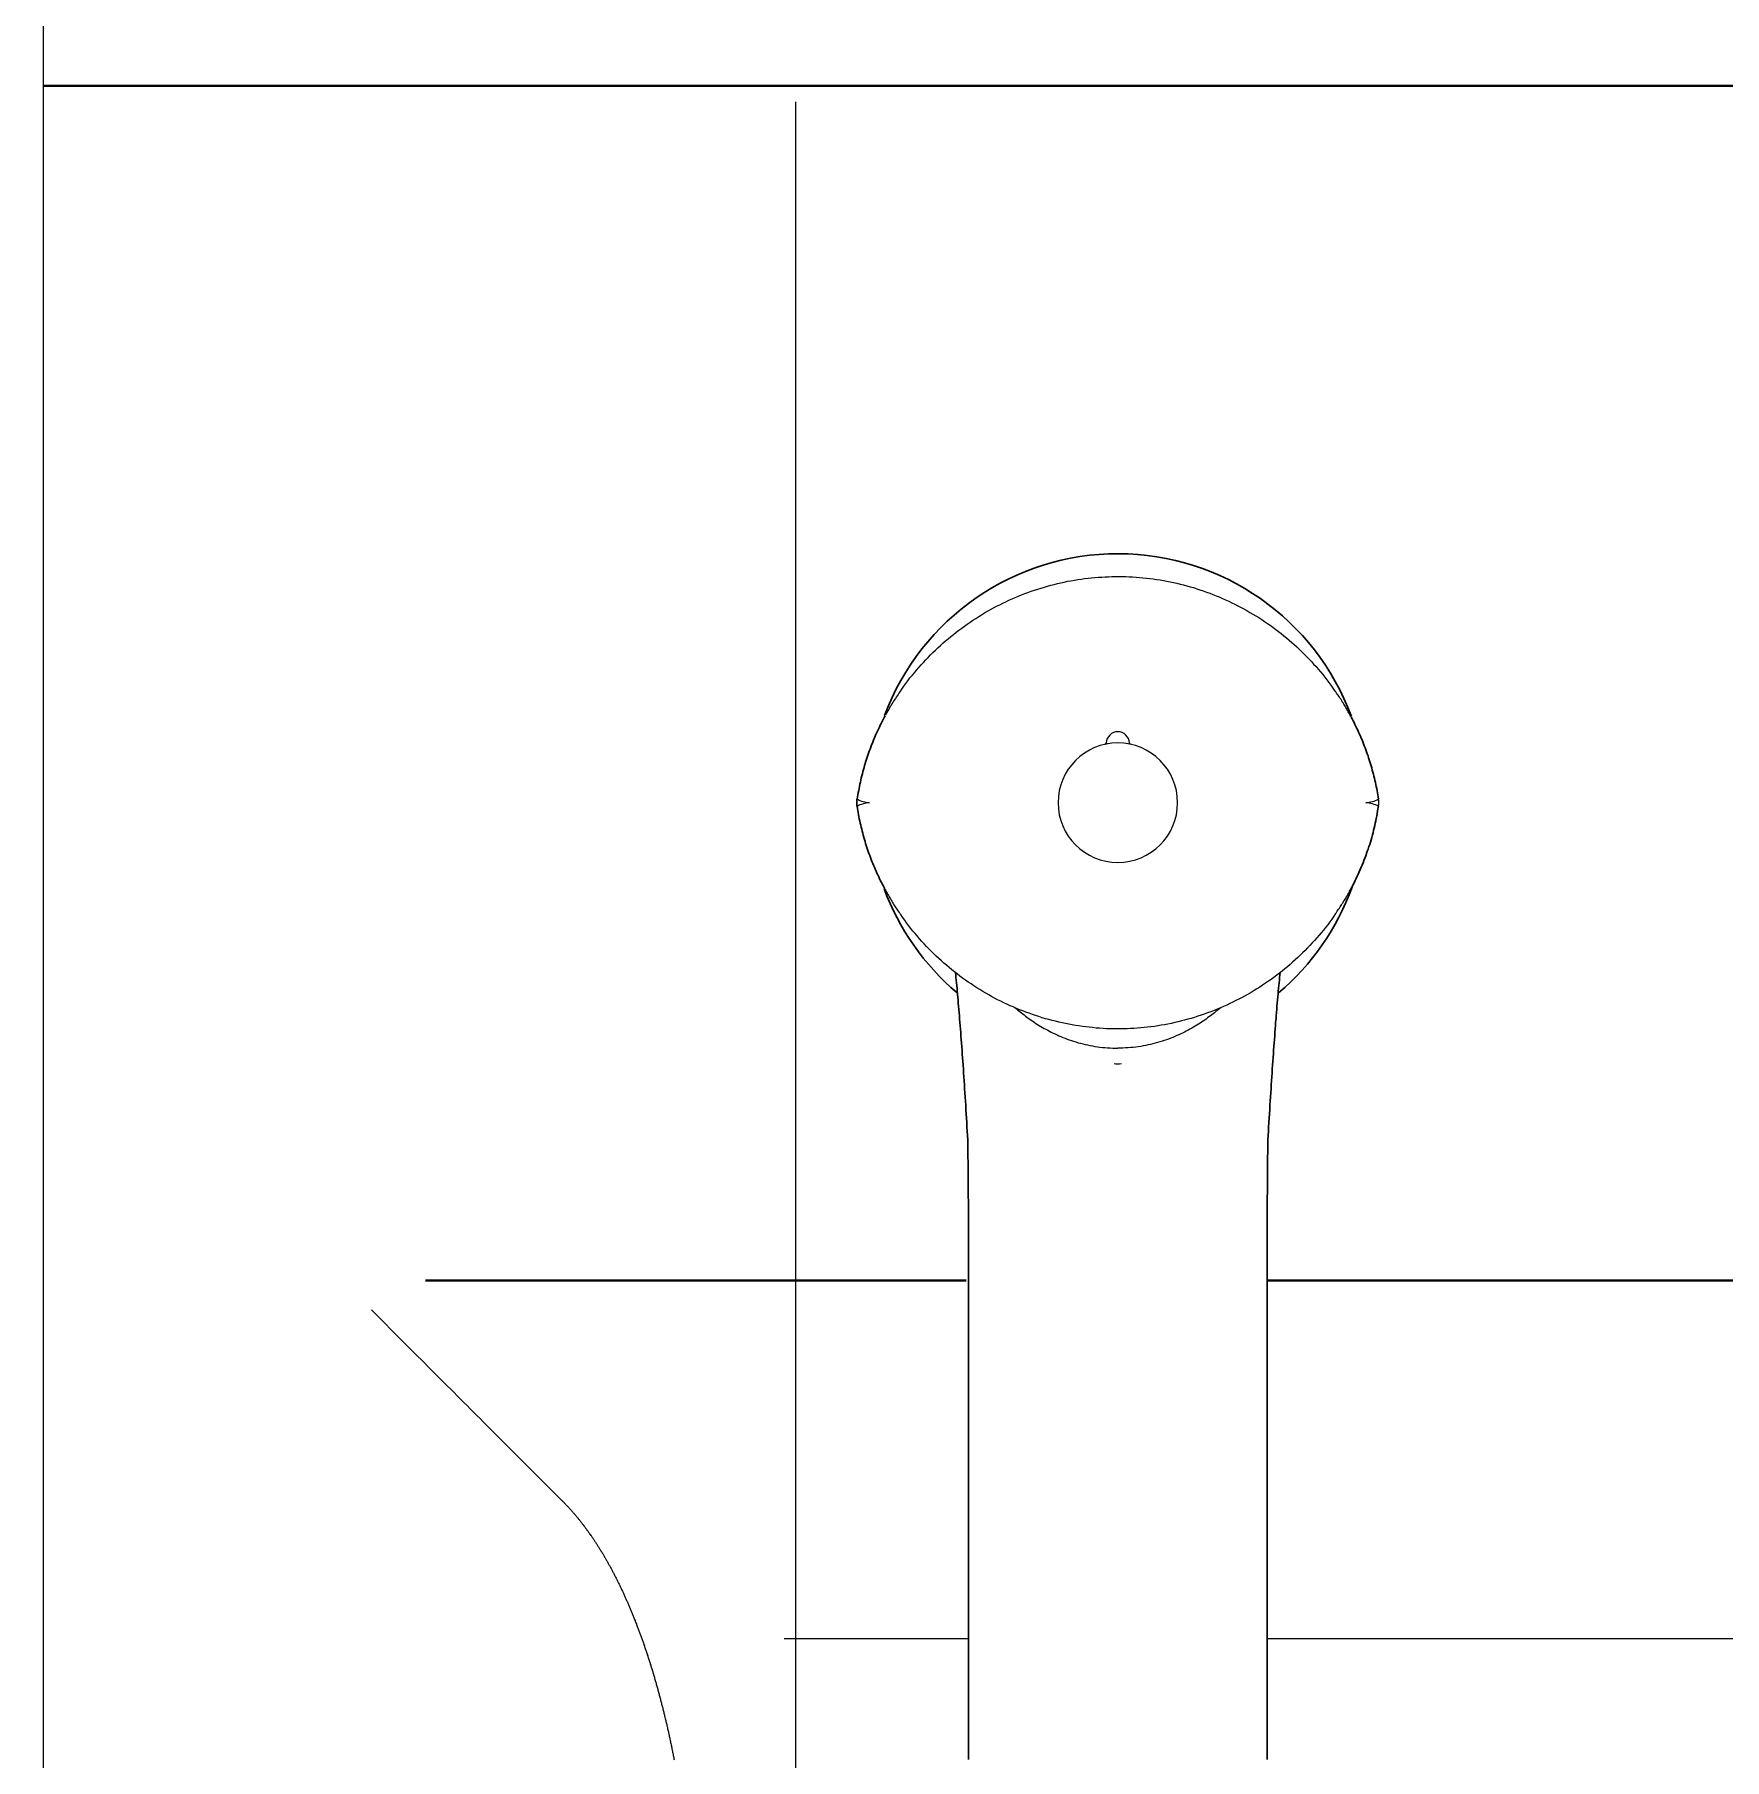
# Model space of a CAD drawing. Header units: millimetres. Extents: x 18 to 174501, y 22 to 24571.
# Drawn here: x 16276.1 to 16417.4, y 18114 to 18258.3 of the extents above; entities that cross this region are included whole.
import ezdxf

# ---------------------------------------------------------------- set-up
doc = ezdxf.new("R2010")
doc.units = ezdxf.units.MM
doc.header["$MEASUREMENT"] = 0
for name, color, linetype, lineweight in [('BODY', 7, 'Continuous', 40), ('BODY2', 7, 'Continuous', 15), ('FITTING', 7, 'Continuous', 13), ('FITTING2', 7, 'Continuous', 30)]:
    doc.layers.add(name, color=color, linetype=linetype, lineweight=lineweight)
doc.layers.add('WALL', color=255, linetype='Continuous')

# ---------------------------------------------------------------- blocks, each defined once
blk = doc.blocks.new('*U16')
at = {"layer": 'WALL', "color": 0}
blk.add_lwpolyline([(-3332.89, 75), (-1705.79, 75), (-1705.79, -75), (-3332.89, -75)], close=True, dxfattribs=at)
blk = doc.blocks.new('A$Cbe85e2cb')
at = {"layer": 'BODY'}
for points in [[(0.41, 0.2466), (0.41, 0.11685)], [(0.51, 0.0144), (0.51, 0.24583)], [(0.41, 0.09166), (0.41, 0.0464)]]:
    blk.add_lwpolyline(points, dxfattribs=at)
at = {"layer": 'BODY2'}
for points in [[(0.38, 0.22141), (0.38, 0.11684)], [(0.38, 0.09184), (0.38, 0.0764)], [(0.40754, 0.04186), (0.40698, 0.04242), (0.40642, 0.04298), (0.40587, 0.04353), (0.40559, 0.04381), (0.40531, 0.04409), (0.40504, 0.04436), (0.40476, 0.04464), (0.40448, 0.04492), (0.40421, 0.04519), (0.40393, 0.04547), (0.40365, 0.04575), (0.40338, 0.04602), (0.4031, 0.0463), (0.40282, 0.04658), (0.40255, 0.04685), (0.40227, 0.04713), (0.402, 0.0474), (0.40172, 0.04768), (0.40145, 0.04795), (0.40117, 0.04823), (0.4009, 0.0485), (0.40062, 0.04878), (0.40035, 0.04905), (0.40008, 0.04932), (0.3998, 0.0496), (0.39953, 0.04987), (0.39926, 0.05014), (0.39898, 0.05042), (0.39871, 0.05069), (0.39844, 0.05096), (0.39817, 0.05123), (0.39803, 0.05137), (0.3979, 0.0515), (0.39776, 0.05164), (0.39762, 0.05178), (0.39749, 0.05191), (0.39735, 0.05205), (0.39722, 0.05218), (0.39708, 0.05232), (0.39695, 0.05245), (0.39681, 0.05259), (0.39668, 0.05272), (0.39654, 0.05286), (0.39641, 0.05299), (0.39627, 0.05313), (0.39614, 0.05326), (0.39601, 0.05339), (0.39587, 0.05353), (0.39574, 0.05366), (0.3956, 0.0538), (0.39547, 0.05393), (0.39534, 0.05406), (0.3952, 0.0542), (0.39507, 0.05433), (0.39493, 0.05447), (0.3948, 0.0546), (0.39467, 0.05473), (0.39453, 0.05487), (0.3944, 0.055), (0.39427, 0.05513), (0.39414, 0.05526), (0.394, 0.0554), (0.39387, 0.05553), (0.39374, 0.05566), (0.3936, 0.0558), (0.39347, 0.05593), (0.39334, 0.05606), (0.39321, 0.05619), (0.39308, 0.05632), (0.39294, 0.05646), (0.39281, 0.05659), (0.39268, 0.05672), (0.39255, 0.05685), (0.39242, 0.05698), (0.39229, 0.05711), (0.39215, 0.05725), (0.39202, 0.05738), (0.39189, 0.05751), (0.39176, 0.05764), (0.39163, 0.05777), (0.3916, 0.0578), (0.39159, 0.05781), (0.39159, 0.05781), (0.39158, 0.05782), (0.39158, 0.05782), (0.39157, 0.05783), (0.39157, 0.05783), (0.39156, 0.05784), (0.39156, 0.05784), (0.39155, 0.05785), (0.39154, 0.05786), (0.39153, 0.05787), (0.39152, 0.05788), (0.39151, 0.05789), (0.3915, 0.0579), (0.39149, 0.05791), (0.39148, 0.05792), (0.39144, 0.05796), (0.39139, 0.05801), (0.39135, 0.05805), (0.3913, 0.05809), (0.39126, 0.05814), (0.39121, 0.05818), (0.39117, 0.05822), (0.39112, 0.05826), (0.39108, 0.05831), (0.39103, 0.05835), (0.39099, 0.05839), (0.39094, 0.05843), (0.39089, 0.05847), (0.39085, 0.05852), (0.3908, 0.05856), (0.39075, 0.0586), (0.39071, 0.05864), (0.39066, 0.05868), (0.39061, 0.05872), (0.39057, 0.05876), (0.39052, 0.05881), (0.39047, 0.05885), (0.39042, 0.05889), (0.39038, 0.05893), (0.39033, 0.05897), (0.39028, 0.05901), (0.39023, 0.05905), (0.39018, 0.05909), (0.39013, 0.05913), (0.39008, 0.05917), (0.39003, 0.05921), (0.38999, 0.05925), (0.38994, 0.05929), (0.38989, 0.05933), (0.38984, 0.05937), (0.38979, 0.05941), (0.38974, 0.05945), (0.38969, 0.05948), (0.38964, 0.05952), (0.38959, 0.05956), (0.38954, 0.0596), (0.38948, 0.05964), (0.38943, 0.05968), (0.38938, 0.05972), (0.38933, 0.05976), (0.38928, 0.05979), (0.38923, 0.05983), (0.38918, 0.05987), (0.38912, 0.05991), (0.38907, 0.05995), (0.38902, 0.05998), (0.38897, 0.06002), (0.38892, 0.06006), (0.38886, 0.0601), (0.38881, 0.06013), (0.38876, 0.06017), (0.3887, 0.06021), (0.38865, 0.06025), (0.3886, 0.06028), (0.38854, 0.06032), (0.38849, 0.06036), (0.38844, 0.06039), (0.38838, 0.06043), (0.38833, 0.06047), (0.38827, 0.0605), (0.38822, 0.06054), (0.38816, 0.06057), (0.38811, 0.06061), (0.38805, 0.06065), (0.388, 0.06068), (0.38794, 0.06072), (0.38789, 0.06075), (0.38783, 0.06079), (0.38778, 0.06083), (0.38772, 0.06086), (0.38766, 0.0609), (0.38761, 0.06093), (0.38755, 0.06097), (0.38749, 0.061), (0.38744, 0.06104), (0.38738, 0.06107), (0.38732, 0.06111), (0.38727, 0.06114), (0.38721, 0.06118), (0.38715, 0.06121), (0.38709, 0.06125), (0.38704, 0.06128), (0.38698, 0.06131), (0.38692, 0.06135), (0.38686, 0.06138), (0.3868, 0.06142), (0.38674, 0.06145), (0.38669, 0.06149), (0.38663, 0.06152), (0.38657, 0.06155), (0.38651, 0.06159), (0.38645, 0.06162), (0.38639, 0.06165), (0.38633, 0.06169), (0.38627, 0.06172), (0.38621, 0.06175), (0.38615, 0.06179), (0.38609, 0.06182), (0.38603, 0.06185), (0.38597, 0.06189), (0.38591, 0.06192), (0.38585, 0.06195), (0.38579, 0.06199), (0.38573, 0.06202), (0.38566, 0.06205), (0.3856, 0.06208), (0.38554, 0.06212), (0.38548, 0.06215), (0.38542, 0.06218), (0.38535, 0.06221), (0.38529, 0.06224), (0.38523, 0.06228), (0.38517, 0.06231), (0.3851, 0.06234), (0.38504, 0.06237), (0.38498, 0.0624), (0.38491, 0.06244), (0.38485, 0.06247), (0.38479, 0.0625), (0.38472, 0.06253), (0.38466, 0.06256), (0.3846, 0.06259), (0.38453, 0.06262), (0.38447, 0.06266), (0.3844, 0.06269), (0.38434, 0.06272), (0.38427, 0.06275), (0.38421, 0.06278), (0.38414, 0.06281), (0.38408, 0.06284), (0.38401, 0.06287), (0.38395, 0.0629), (0.38388, 0.06293), (0.38382, 0.06296), (0.38375, 0.06299), (0.38368, 0.06302), (0.38362, 0.06305), (0.38355, 0.06308), (0.38348, 0.06311), (0.38342, 0.06314), (0.38335, 0.06317), (0.38328, 0.0632), (0.38322, 0.06323), (0.38315, 0.06326), (0.38308, 0.06329), (0.38301, 0.06332), (0.38295, 0.06335), (0.38288, 0.06338), (0.38281, 0.06341), (0.38274, 0.06344), (0.38267, 0.06347), (0.3826, 0.0635), (0.38253, 0.06353), (0.38247, 0.06356), (0.3824, 0.06358), (0.38233, 0.06361), (0.38226, 0.06364), (0.38219, 0.06367), (0.38212, 0.0637), (0.38205, 0.06373), (0.38198, 0.06376), (0.38191, 0.06378), (0.38184, 0.06381), (0.38177, 0.06384), (0.3817, 0.06387), (0.38163, 0.0639), (0.38155, 0.06393), (0.38148, 0.06395), (0.38141, 0.06398), (0.38134, 0.06401), (0.38127, 0.06404), (0.3812, 0.06406), (0.38113, 0.06409), (0.38105, 0.06412), (0.38098, 0.06415), (0.38091, 0.06417), (0.38084, 0.0642), (0.38076, 0.06423), (0.38069, 0.06426), (0.38062, 0.06428), (0.38054, 0.06431), (0.38047, 0.06434), (0.3804, 0.06436), (0.38032, 0.06439), (0.38025, 0.06442), (0.38018, 0.06444), (0.3801, 0.06447), (0.38003, 0.0645), (0.37995, 0.06452), (0.37988, 0.06455), (0.37981, 0.06458), (0.37973, 0.0646), (0.37966, 0.06463), (0.37958, 0.06466), (0.3795, 0.06468), (0.37943, 0.06471), (0.37935, 0.06473), (0.37928, 0.06476), (0.3792, 0.06478), (0.37913, 0.06481), (0.37905, 0.06484), (0.37897, 0.06486), (0.3789, 0.06489), (0.37882, 0.06491), (0.37874, 0.06494), (0.37867, 0.06496), (0.37859, 0.06499), (0.37851, 0.06501), (0.37844, 0.06504), (0.37836, 0.06506), (0.37828, 0.06509), (0.3782, 0.06511), (0.37812, 0.06514), (0.37805, 0.06516), (0.37797, 0.06519), (0.37789, 0.06521), (0.37781, 0.06524), (0.37773, 0.06526), (0.37765, 0.06529), (0.37757, 0.06531), (0.3775, 0.06533), (0.37742, 0.06536), (0.37734, 0.06538), (0.37726, 0.06541), (0.37718, 0.06543), (0.3771, 0.06545), (0.37702, 0.06548), (0.37694, 0.0655), (0.37686, 0.06553), (0.37678, 0.06555), (0.3767, 0.06557), (0.37661, 0.0656), (0.37653, 0.06562), (0.37645, 0.06564), (0.37637, 0.06567), (0.37629, 0.06569), (0.37621, 0.06571), (0.37613, 0.06574), (0.37605, 0.06576), (0.37596, 0.06578), (0.37588, 0.0658), (0.3758, 0.06583), (0.37572, 0.06585), (0.37563, 0.06587), (0.37555, 0.06589), (0.37547, 0.06592), (0.37539, 0.06594), (0.3753, 0.06596), (0.37522, 0.06598), (0.37514, 0.06601), (0.37505, 0.06603), (0.37497, 0.06605), (0.37489, 0.06607), (0.3748, 0.06609), (0.37472, 0.06612), (0.37463, 0.06614), (0.37455, 0.06616), (0.37446, 0.06618), (0.37438, 0.0662), (0.37429, 0.06622), (0.37421, 0.06625), (0.37412, 0.06627), (0.37404, 0.06629), (0.37395, 0.06631), (0.37387, 0.06633), (0.37378, 0.06635), (0.3737, 0.06637), (0.37361, 0.06639), (0.37353, 0.06641), (0.37344, 0.06643), (0.37335, 0.06646), (0.37327, 0.06648), (0.37318, 0.0665), (0.37309, 0.06652), (0.37301, 0.06654), (0.37292, 0.06656), (0.37283, 0.06658), (0.37274, 0.0666), (0.37266, 0.06662), (0.37257, 0.06664), (0.37248, 0.06666), (0.37239, 0.06668), (0.37231, 0.0667), (0.37222, 0.06672), (0.37213, 0.06674), (0.37204, 0.06676), (0.37195, 0.06678), (0.37186, 0.0668), (0.37178, 0.06682), (0.37169, 0.06683), (0.3716, 0.06685), (0.37151, 0.06687), (0.37142, 0.06689), (0.37133, 0.06691), (0.37124, 0.06693), (0.37115, 0.06695), (0.37106, 0.06697), (0.37097, 0.06699), (0.37088, 0.06701), (0.37079, 0.06702), (0.3707, 0.06704), (0.37061, 0.06706), (0.37052, 0.06708), (0.37043, 0.0671), (0.37034, 0.06712), (0.37025, 0.06713), (0.37016, 0.06715), (0.37007, 0.06717), (0.36997, 0.06719), (0.36988, 0.06721)]]:
    blk.add_lwpolyline(points, dxfattribs=at)
at = {"layer": 'FITTING'}
for points in [[(0.44969, 0.12617, -0.077016), (0.45031, 0.12617)], [(0.44969, 0.12617, -0.107339), (0.45, 0.12511)], [(0.45, 0.12511, -0.108288), (0.45031, 0.12617)], [(0.42817, 0.10403, -0.077016), (0.42817, 0.10464)], [(0.455, 0.10531, -0.306425), (0.45491, 0.10539)], [(0.455, 0.10531, -0.314249), (0.45491, 0.10538)], [(0.455, 0.10531, -0.967314), (0.455, 0.10337)], [(0.455, 0.10531, -0.010924), (0.455, 0.10531)], [(0.45489, 0.10331, -0.360799), (0.45499, 0.10339)], [(0.4549, 0.10335, -0.366838), (0.455, 0.10342)], [(0.45491, 0.10329, -0.306425), (0.455, 0.10337)], [(0.45491, 0.10329, -0.314249), (0.455, 0.10337)], [(0.455, 0.10337, -0.010924), (0.455, 0.10337)], [(0.45, 0.08356, -0.108288), (0.44969, 0.08251)], [(0.45031, 0.08251, -0.107338), (0.45, 0.08356)]]:
    blk.add_lwpolyline(points, format="xyb", dxfattribs=at)
for points in [[(0.44073, 0.12257), (0.44082, 0.12264), (0.44091, 0.1227), (0.441, 0.12276), (0.44109, 0.12282), (0.44118, 0.12289), (0.44128, 0.12295), (0.44137, 0.12301), (0.44146, 0.12307), (0.44155, 0.12313), (0.44164, 0.12319), (0.44174, 0.12324), (0.44183, 0.1233), (0.44192, 0.12336), (0.44202, 0.12341), (0.44211, 0.12347), (0.44221, 0.12352), (0.4423, 0.12358), (0.4424, 0.12363), (0.44249, 0.12369), (0.44259, 0.12374), (0.44269, 0.12379), (0.44278, 0.12384), (0.44288, 0.12389)], [(0.45722, 0.12384), (0.45731, 0.12379), (0.45741, 0.12373), (0.45751, 0.12368), (0.4576, 0.12363), (0.4577, 0.12358), (0.45779, 0.12352), (0.45789, 0.12347), (0.45798, 0.12341), (0.45808, 0.12336), (0.45817, 0.1233), (0.45826, 0.12325), (0.45836, 0.12319), (0.45845, 0.12313), (0.45854, 0.12308), (0.45864, 0.12302), (0.45873, 0.12296), (0.45882, 0.1229), (0.45891, 0.12284), (0.459, 0.12277), (0.45909, 0.12271), (0.45918, 0.12265), (0.45927, 0.12258), (0.45935, 0.12252)], [(0.44073, 0.12256), (0.44049, 0.12241), (0.44025, 0.12225), (0.44002, 0.12208), (0.43979, 0.12191), (0.43956, 0.12173), (0.43934, 0.12155), (0.43912, 0.12137), (0.4389, 0.12118), (0.43868, 0.12099), (0.43847, 0.1208), (0.43826, 0.12061), (0.43804, 0.12041), (0.43784, 0.12022), (0.43763, 0.12002), (0.43743, 0.11981), (0.43723, 0.11961), (0.43703, 0.1194), (0.43684, 0.11919), (0.43665, 0.11897), (0.43646, 0.11876), (0.43627, 0.11854), (0.43609, 0.11832), (0.43591, 0.11809), (0.43573, 0.11787), (0.43555, 0.11764), (0.43538, 0.11741), (0.43521, 0.11717), (0.43505, 0.11694), (0.43489, 0.1167), (0.43473, 0.11646), (0.43457, 0.11622), (0.43442, 0.11598), (0.43427, 0.11574), (0.43412, 0.11549), (0.43397, 0.11524), (0.43383, 0.11499), (0.4337, 0.11474), (0.43356, 0.11448), (0.43343, 0.11423), (0.4333, 0.11397), (0.43318, 0.11371), (0.43306, 0.11345), (0.43294, 0.11319), (0.43282, 0.11292), (0.43271, 0.11266), (0.43261, 0.11239), (0.4325, 0.11212), (0.4324, 0.11185), (0.4323, 0.11158), (0.43221, 0.11131), (0.43212, 0.11104), (0.43203, 0.11076), (0.43195, 0.11049), (0.43187, 0.11021), (0.4318, 0.10993), (0.43173, 0.10966), (0.43166, 0.10938), (0.43159, 0.1091), (0.43153, 0.10882), (0.43147, 0.10853), (0.43142, 0.10825), (0.43137, 0.10797), (0.43132, 0.10768), (0.43128, 0.1074), (0.43124, 0.10711), (0.43121, 0.10683), (0.43118, 0.10654), (0.43115, 0.10626), (0.43113, 0.10597), (0.43111, 0.10568), (0.43109, 0.1054), (0.43108, 0.10511), (0.43107, 0.10482), (0.43106, 0.10453), (0.43106, 0.10425), (0.43107, 0.10396), (0.43107, 0.10367), (0.43108, 0.10338), (0.4311, 0.1031), (0.43112, 0.10281), (0.43114, 0.10252), (0.43117, 0.10223), (0.4312, 0.10195), (0.43123, 0.10166), (0.43127, 0.10138), (0.43131, 0.10109), (0.43135, 0.10081), (0.4314, 0.10053), (0.43145, 0.10024), (0.43151, 0.09996), (0.43157, 0.09968), (0.43163, 0.0994), (0.4317, 0.09912), (0.43177, 0.09884), (0.43185, 0.09856), (0.43192, 0.09829), (0.432, 0.09801), (0.43209, 0.09774), (0.43218, 0.09746), (0.43227, 0.09719), (0.43237, 0.09692), (0.43247, 0.09665), (0.43257, 0.09638), (0.43267, 0.09611), (0.43278, 0.09585), (0.4329, 0.09558), (0.43301, 0.09532), (0.43313, 0.09506), (0.43326, 0.0948), (0.43338, 0.09454), (0.43351, 0.09428), (0.43365, 0.09403), (0.43378, 0.09378), (0.43392, 0.09353), (0.43407, 0.09328), (0.43421, 0.09303), (0.43436, 0.09278), (0.43451, 0.09254), (0.43467, 0.0923), (0.43483, 0.09206), (0.43499, 0.09182), (0.43515, 0.09158), (0.43532, 0.09135), (0.43549, 0.09112), (0.43567, 0.09089), (0.43584, 0.09066), (0.43602, 0.09044), (0.4362, 0.09022), (0.43639, 0.09), (0.43658, 0.08978), (0.43677, 0.08957), (0.43696, 0.08935), (0.43716, 0.08914), (0.43736, 0.08894), (0.43756, 0.08873), (0.43776, 0.08853), (0.43797, 0.08833), (0.43818, 0.08814), (0.43839, 0.08794), (0.4386, 0.08775), (0.43882, 0.08756), (0.43904, 0.08737), (0.43926, 0.08719), (0.43948, 0.08701), (0.43971, 0.08683), (0.43994, 0.08666), (0.44017, 0.0865), (0.44041, 0.08633), (0.44065, 0.08617)], [(0.45927, 0.08611), (0.45951, 0.08627), (0.45975, 0.08643), (0.45998, 0.08659), (0.46021, 0.08677), (0.46044, 0.08694), (0.46066, 0.08712), (0.46088, 0.08731), (0.4611, 0.08749), (0.46132, 0.08768), (0.46153, 0.08787), (0.46174, 0.08807), (0.46196, 0.08826), (0.46216, 0.08846), (0.46237, 0.08866), (0.46257, 0.08886), (0.46277, 0.08907), (0.46297, 0.08928), (0.46316, 0.08949), (0.46335, 0.0897), (0.46354, 0.08992), (0.46373, 0.09014), (0.46391, 0.09036), (0.46409, 0.09058), (0.46427, 0.09081), (0.46445, 0.09104), (0.46462, 0.09127), (0.46479, 0.0915), (0.46495, 0.09174), (0.46511, 0.09197), (0.46527, 0.09221), (0.46543, 0.09245), (0.46558, 0.0927), (0.46573, 0.09294), (0.46588, 0.09319), (0.46603, 0.09344), (0.46617, 0.09369), (0.4663, 0.09394), (0.46644, 0.09419), (0.46657, 0.09445), (0.4667, 0.09471), (0.46682, 0.09496), (0.46694, 0.09523), (0.46706, 0.09549), (0.46718, 0.09575), (0.46729, 0.09602), (0.46739, 0.09628), (0.4675, 0.09655), (0.4676, 0.09682), (0.4677, 0.09709), (0.46779, 0.09736), (0.46788, 0.09764), (0.46797, 0.09791), (0.46805, 0.09819), (0.46813, 0.09846), (0.4682, 0.09874), (0.46827, 0.09902), (0.46834, 0.0993), (0.46841, 0.09958), (0.46847, 0.09986), (0.46853, 0.10014), (0.46858, 0.10042), (0.46863, 0.10071), (0.46868, 0.10099), (0.46872, 0.10128), (0.46876, 0.10156), (0.46879, 0.10185), (0.46882, 0.10213), (0.46885, 0.10242), (0.46887, 0.10271), (0.46889, 0.10299), (0.46891, 0.10328), (0.46892, 0.10357), (0.46893, 0.10385), (0.46894, 0.10414), (0.46894, 0.10443), (0.46893, 0.10472), (0.46893, 0.10501), (0.46892, 0.10529), (0.4689, 0.10558), (0.46888, 0.10587), (0.46886, 0.10615), (0.46883, 0.10644), (0.4688, 0.10673), (0.46877, 0.10701), (0.46873, 0.1073), (0.46869, 0.10758), (0.46865, 0.10787), (0.4686, 0.10815), (0.46855, 0.10843), (0.46849, 0.10871), (0.46843, 0.109), (0.46837, 0.10928), (0.4683, 0.10956), (0.46823, 0.10984), (0.46815, 0.11011), (0.46808, 0.11039), (0.468, 0.11067), (0.46791, 0.11094), (0.46782, 0.11121), (0.46773, 0.11149), (0.46763, 0.11176), (0.46753, 0.11203), (0.46743, 0.1123), (0.46733, 0.11256), (0.46722, 0.11283), (0.4671, 0.11309), (0.46699, 0.11336), (0.46687, 0.11362), (0.46674, 0.11388), (0.46662, 0.11413), (0.46649, 0.11439), (0.46635, 0.11465), (0.46622, 0.1149), (0.46608, 0.11515), (0.46593, 0.1154), (0.46579, 0.11565), (0.46564, 0.11589), (0.46549, 0.11614), (0.46533, 0.11638), (0.46517, 0.11662), (0.46501, 0.11686), (0.46485, 0.11709), (0.46468, 0.11732), (0.46451, 0.11756), (0.46433, 0.11778), (0.46416, 0.11801), (0.46398, 0.11824), (0.4638, 0.11846), (0.46361, 0.11868), (0.46342, 0.11889), (0.46323, 0.11911), (0.46304, 0.11932), (0.46284, 0.11953), (0.46264, 0.11974), (0.46244, 0.11994), (0.46224, 0.12014), (0.46203, 0.12034), (0.46182, 0.12054), (0.46161, 0.12073), (0.4614, 0.12093), (0.46118, 0.12112), (0.46096, 0.1213), (0.46074, 0.12149), (0.46052, 0.12167), (0.46029, 0.12184), (0.46006, 0.12201), (0.45983, 0.12218), (0.45959, 0.12234), (0.45935, 0.1225)], [(0.43287, 0.11298), (0.43278, 0.11287), (0.43269, 0.11276), (0.4326, 0.11265), (0.43251, 0.11254), (0.43242, 0.11243), (0.43233, 0.11232), (0.43224, 0.11221), (0.43216, 0.11209), (0.43207, 0.11197), (0.43198, 0.11185), (0.43189, 0.11173), (0.4318, 0.11161), (0.43172, 0.11148), (0.43163, 0.11135), (0.43154, 0.11122), (0.43146, 0.11108), (0.43137, 0.11095), (0.43129, 0.11081), (0.4312, 0.11067), (0.43112, 0.11052), (0.43104, 0.11038), (0.43096, 0.11023), (0.43088, 0.11007), (0.4308, 0.10992), (0.43072, 0.10976), (0.43064, 0.10961), (0.43057, 0.10944), (0.4305, 0.10928), (0.43042, 0.10911), (0.43035, 0.10894), (0.43028, 0.10877), (0.43022, 0.10859), (0.43015, 0.10841), (0.43009, 0.10823), (0.43003, 0.10804), (0.42997, 0.10786), (0.42992, 0.10767), (0.42986, 0.10747), (0.42981, 0.10728), (0.42977, 0.10708), (0.42972, 0.10688), (0.42968, 0.10668), (0.42964, 0.10647), (0.4296, 0.10626), (0.42957, 0.10605), (0.42954, 0.10584), (0.42952, 0.10563), (0.4295, 0.10542), (0.42948, 0.1052), (0.42947, 0.10499), (0.42946, 0.10477), (0.42946, 0.10455), (0.42945, 0.10434)], [(0.43285, 0.09572), (0.43276, 0.09583), (0.43267, 0.09594), (0.43258, 0.09605), (0.43249, 0.09616), (0.4324, 0.09627), (0.43232, 0.09638), (0.43223, 0.09649), (0.43214, 0.09661), (0.43205, 0.09672), (0.43196, 0.09684), (0.43188, 0.09697), (0.43179, 0.09709), (0.4317, 0.09722), (0.43162, 0.09735), (0.43153, 0.09748), (0.43144, 0.09761), (0.43136, 0.09775), (0.43128, 0.09789), (0.43119, 0.09803), (0.43111, 0.09817), (0.43103, 0.09832), (0.43095, 0.09847), (0.43087, 0.09862), (0.43079, 0.09877), (0.43071, 0.09893), (0.43064, 0.09909), (0.43056, 0.09925), (0.43049, 0.09941), (0.43042, 0.09958), (0.43035, 0.09975), (0.43028, 0.09992), (0.43021, 0.1001), (0.43015, 0.10028), (0.43009, 0.10046), (0.43003, 0.10064), (0.42997, 0.10083), (0.42991, 0.10102), (0.42986, 0.10121), (0.42981, 0.10141), (0.42976, 0.10161), (0.42972, 0.10181), (0.42968, 0.10201), (0.42964, 0.10221), (0.4296, 0.10242), (0.42957, 0.10263), (0.42954, 0.10284), (0.42952, 0.10305), (0.4295, 0.10326), (0.42948, 0.10348), (0.42947, 0.10369), (0.42946, 0.10391), (0.42946, 0.10412), (0.42945, 0.10434)], [(0.45491, 0.10538), (0.45489, 0.10536)], [(0.45489, 0.10536), (0.4549, 0.10532)], [(0.45491, 0.10539), (0.45491, 0.10538)], [(0.45499, 0.10529), (0.455, 0.10531)], [(0.455, 0.10525), (0.45499, 0.10529)], [(0.455, 0.10531), (0.455, 0.10531)], [(0.455, 0.10531), (0.455, 0.10531)], [(0.455, 0.10525), (0.455, 0.10531)], [(0.4549, 0.10335), (0.45489, 0.10331)], [(0.45489, 0.10331), (0.45491, 0.10329)], [(0.45491, 0.10329), (0.45491, 0.10329)], [(0.45499, 0.10339), (0.455, 0.10342)], [(0.455, 0.10337), (0.45499, 0.10339)], [(0.455, 0.10337), (0.455, 0.10342)], [(0.455, 0.10337), (0.455, 0.10337)], [(0.455, 0.10337), (0.455, 0.10337)], [(0.4428, 0.08482), (0.44271, 0.08488), (0.44261, 0.08493), (0.44251, 0.08498), (0.44242, 0.08504), (0.44232, 0.08509), (0.44222, 0.08514), (0.44213, 0.0852), (0.44203, 0.08525), (0.44194, 0.08531), (0.44184, 0.08537), (0.44175, 0.08542), (0.44165, 0.08548), (0.44156, 0.08554), (0.44146, 0.08559), (0.44137, 0.08565), (0.44128, 0.08571), (0.44119, 0.08577), (0.44109, 0.08584), (0.441, 0.0859), (0.44091, 0.08596), (0.44082, 0.08603), (0.44074, 0.08609), (0.44065, 0.08616)], [(0.45927, 0.0861), (0.45916, 0.08602), (0.45905, 0.08595), (0.45894, 0.08587), (0.45883, 0.0858), (0.45872, 0.08572), (0.4586, 0.08565), (0.45849, 0.08557), (0.45838, 0.0855), (0.45827, 0.08543), (0.45815, 0.08536), (0.45804, 0.08529), (0.45792, 0.08523), (0.45781, 0.08516), (0.45769, 0.08509), (0.45757, 0.08503), (0.45746, 0.08496), (0.45734, 0.0849)]]:
    blk.add_lwpolyline(points, dxfattribs=at)
blk.add_circle((0.45, 0.10434), 0.005, dxfattribs=at)
at = {"layer": 'FITTING2'}
for points in [[(0.44293, 0.12392), (0.44311, 0.12402), (0.4433, 0.12411), (0.44348, 0.1242), (0.44366, 0.12429), (0.44385, 0.12438), (0.44403, 0.12446), (0.44422, 0.12455), (0.44441, 0.12463), (0.44459, 0.12471), (0.44478, 0.12479), (0.44497, 0.12487), (0.44516, 0.12494), (0.44535, 0.12501), (0.44554, 0.12509), (0.44574, 0.12516), (0.44593, 0.12522), (0.44612, 0.12529), (0.44632, 0.12536), (0.44651, 0.12542), (0.44671, 0.12548), (0.4469, 0.12554), (0.4471, 0.12559), (0.4473, 0.12565), (0.44749, 0.1257), (0.44769, 0.12575), (0.44789, 0.1258), (0.44809, 0.12584), (0.44829, 0.12589), (0.44849, 0.12593), (0.44869, 0.12597), (0.44889, 0.12601), (0.44909, 0.12604), (0.44929, 0.12608), (0.44949, 0.12611), (0.4497, 0.12615)], [(0.4503, 0.12615), (0.45048, 0.12612), (0.45065, 0.1261), (0.45083, 0.12607), (0.451, 0.12604), (0.45118, 0.12601), (0.45135, 0.12597), (0.45153, 0.12594), (0.4517, 0.1259), (0.45187, 0.12586), (0.45205, 0.12582), (0.45222, 0.12578), (0.45239, 0.12573), (0.45256, 0.12569), (0.45273, 0.12564), (0.45291, 0.12559), (0.45308, 0.12554), (0.45325, 0.12549), (0.45342, 0.12544), (0.45358, 0.12539), (0.45375, 0.12533), (0.45392, 0.12528), (0.45409, 0.12522), (0.45426, 0.12516), (0.45442, 0.1251), (0.45459, 0.12504), (0.45476, 0.12497), (0.45492, 0.12491), (0.45509, 0.12484), (0.45525, 0.12478), (0.45541, 0.12471), (0.45558, 0.12464), (0.45574, 0.12457), (0.4559, 0.12449), (0.45606, 0.12442), (0.45622, 0.12434), (0.45638, 0.12427), (0.45654, 0.12419), (0.4567, 0.12411), (0.45686, 0.12403), (0.45702, 0.12395), (0.45717, 0.12386)], [(0.42178, 0.1169), (0.42214, 0.11692), (0.42251, 0.11694), (0.42288, 0.11696), (0.42324, 0.11698), (0.4236, 0.117), (0.42396, 0.11703), (0.42432, 0.11705), (0.42467, 0.11707), (0.42502, 0.11709), (0.42537, 0.11711), (0.42571, 0.11714), (0.42605, 0.11716), (0.42639, 0.11718), (0.42672, 0.1172), (0.42705, 0.11722), (0.42738, 0.11725), (0.4277, 0.11727), (0.42802, 0.11729), (0.42834, 0.11731), (0.42866, 0.11733), (0.42897, 0.11736), (0.42928, 0.11738), (0.42958, 0.1174), (0.42989, 0.11742), (0.43019, 0.11744), (0.43048, 0.11747), (0.43077, 0.11749), (0.43106, 0.11751), (0.43134, 0.11753), (0.43162, 0.11755), (0.4319, 0.11758), (0.43217, 0.1176), (0.43244, 0.11762), (0.43271, 0.11764), (0.43297, 0.11766), (0.43323, 0.11769), (0.43349, 0.11771), (0.43374, 0.11773), (0.43399, 0.11775), (0.43423, 0.11777), (0.43447, 0.1178), (0.4347, 0.11782), (0.43493, 0.11784), (0.43515, 0.11786), (0.43537, 0.11788), (0.43558, 0.1179), (0.4358, 0.11793)], [(0.42178, 0.1169), (0.42214, 0.11692), (0.42251, 0.11694), (0.42288, 0.11696), (0.42324, 0.11698), (0.4236, 0.117), (0.42396, 0.11703), (0.42432, 0.11705), (0.42467, 0.11707), (0.42502, 0.11709), (0.42537, 0.11711), (0.42571, 0.11714), (0.42605, 0.11716), (0.42639, 0.11718), (0.42672, 0.1172), (0.42705, 0.11722), (0.42738, 0.11725), (0.4277, 0.11727), (0.42802, 0.11729), (0.42834, 0.11731), (0.42866, 0.11733), (0.42897, 0.11736), (0.42928, 0.11738), (0.42958, 0.1174), (0.42989, 0.11742), (0.43019, 0.11744), (0.43048, 0.11747), (0.43077, 0.11749), (0.43106, 0.11751), (0.43134, 0.11753), (0.43162, 0.11755), (0.4319, 0.11758), (0.43217, 0.1176), (0.43244, 0.11762), (0.43271, 0.11764), (0.43297, 0.11766), (0.43323, 0.11769), (0.43349, 0.11771), (0.43374, 0.11773), (0.43399, 0.11775), (0.43423, 0.11777), (0.43447, 0.1178), (0.4347, 0.11782), (0.43493, 0.11784), (0.43515, 0.11786), (0.43537, 0.11788), (0.43558, 0.1179), (0.4358, 0.11793)], [(0.36992, 0.11684), (0.37018, 0.11684), (0.37045, 0.11684), (0.37072, 0.11684), (0.37099, 0.11684), (0.37126, 0.11684), (0.37153, 0.11684), (0.37181, 0.11684), (0.37208, 0.11684), (0.37236, 0.11684), (0.37264, 0.11684), (0.37293, 0.11684), (0.37321, 0.11684), (0.3735, 0.11684), (0.37379, 0.11684), (0.37408, 0.11684), (0.37437, 0.11684), (0.37466, 0.11684), (0.37495, 0.11684), (0.37525, 0.11684), (0.37555, 0.11684), (0.37584, 0.11684), (0.37614, 0.11684), (0.37644, 0.11684), (0.37675, 0.11684), (0.37705, 0.11684), (0.37735, 0.11684), (0.37766, 0.11684), (0.37797, 0.11684), (0.37828, 0.11684), (0.37859, 0.11684), (0.3789, 0.11684), (0.37921, 0.11684), (0.37952, 0.11684), (0.37984, 0.11684), (0.38015, 0.11684), (0.38047, 0.11684), (0.38079, 0.11684), (0.38111, 0.11684), (0.38143, 0.11684), (0.38175, 0.11684), (0.38207, 0.11684), (0.38239, 0.11684), (0.38272, 0.11684), (0.38304, 0.11684), (0.38337, 0.11684), (0.38369, 0.11684), (0.38402, 0.11684), (0.38435, 0.11684), (0.38468, 0.11684), (0.38501, 0.11684), (0.38534, 0.11684), (0.38567, 0.11684), (0.386, 0.11684), (0.38634, 0.11684), (0.38667, 0.11684), (0.38701, 0.11684), (0.38734, 0.11684), (0.38768, 0.11684), (0.38801, 0.11684), (0.38835, 0.11684), (0.38869, 0.11684), (0.38903, 0.11684), (0.38937, 0.11684), (0.38971, 0.11684), (0.39005, 0.11684), (0.39039, 0.11684), (0.39073, 0.11684), (0.39107, 0.11684), (0.39141, 0.11684), (0.39175, 0.11684), (0.3921, 0.11684), (0.39244, 0.11684), (0.39278, 0.11684), (0.39313, 0.11684), (0.39347, 0.11684), (0.39381, 0.11684), (0.39416, 0.11684), (0.3945, 0.11684), (0.39485, 0.11684), (0.39519, 0.11684), (0.39554, 0.11684), (0.39588, 0.11684), (0.39623, 0.11684), (0.39658, 0.11684), (0.39692, 0.11684), (0.39727, 0.11684), (0.39761, 0.11684), (0.39796, 0.11684), (0.39831, 0.11684), (0.39865, 0.11684), (0.399, 0.11684), (0.39934, 0.11684), (0.39969, 0.11684), (0.40004, 0.11684), (0.40038, 0.11684), (0.40073, 0.11684), (0.40107, 0.11684), (0.40142, 0.11684), (0.40176, 0.11684), (0.40211, 0.11684), (0.40245, 0.11684), (0.4028, 0.11684), (0.40314, 0.11684), (0.40348, 0.11684), (0.40383, 0.11683), (0.40417, 0.11683), (0.40451, 0.11683), (0.40485, 0.11683), (0.4052, 0.11683), (0.40554, 0.11683), (0.40588, 0.11683), (0.40622, 0.11683), (0.40656, 0.11683), (0.4069, 0.11683), (0.40724, 0.11683), (0.40757, 0.11683), (0.40791, 0.11683), (0.40825, 0.11683), (0.40859, 0.11683), (0.40892, 0.11683), (0.40926, 0.11683), (0.40959, 0.11683), (0.40992, 0.11683), (0.41026, 0.11683), (0.41059, 0.11683), (0.41092, 0.11683), (0.41125, 0.11683), (0.41158, 0.11683), (0.41191, 0.11683), (0.41224, 0.11683), (0.41256, 0.11683), (0.41289, 0.11683), (0.41321, 0.11683), (0.41354, 0.11683), (0.41386, 0.11683), (0.41418, 0.11684), (0.4145, 0.11684), (0.41482, 0.11684), (0.41514, 0.11684), (0.41546, 0.11684), (0.41578, 0.11684), (0.41609, 0.11685), (0.41641, 0.11685), (0.41672, 0.11685), (0.41703, 0.11685), (0.41734, 0.11686), (0.41765, 0.11686), (0.41796, 0.11686), (0.41827, 0.11686), (0.41858, 0.11687), (0.41888, 0.11687), (0.41918, 0.11687), (0.41949, 0.11687), (0.41979, 0.11688), (0.42008, 0.11688), (0.42038, 0.11688), (0.42068, 0.11689), (0.42097, 0.11689), (0.42127, 0.11689), (0.42156, 0.1169), (0.42185, 0.1169)], [(0.36992, 0.11684), (0.37018, 0.11684), (0.37045, 0.11684), (0.37072, 0.11684), (0.37099, 0.11684), (0.37126, 0.11684), (0.37153, 0.11684), (0.37181, 0.11684), (0.37208, 0.11684), (0.37236, 0.11684), (0.37264, 0.11684), (0.37293, 0.11684), (0.37321, 0.11684), (0.3735, 0.11684), (0.37379, 0.11684), (0.37408, 0.11684), (0.37437, 0.11684), (0.37466, 0.11684), (0.37495, 0.11684), (0.37525, 0.11684), (0.37555, 0.11684), (0.37584, 0.11684), (0.37614, 0.11684), (0.37644, 0.11684), (0.37675, 0.11684), (0.37705, 0.11684), (0.37735, 0.11684), (0.37766, 0.11684), (0.37797, 0.11684), (0.37828, 0.11684), (0.37859, 0.11684), (0.3789, 0.11684), (0.37921, 0.11684), (0.37952, 0.11684), (0.37984, 0.11684), (0.38015, 0.11684), (0.38047, 0.11684), (0.38079, 0.11684), (0.38111, 0.11684), (0.38143, 0.11684), (0.38175, 0.11684), (0.38207, 0.11684), (0.38239, 0.11684), (0.38272, 0.11684), (0.38304, 0.11684), (0.38337, 0.11684), (0.38369, 0.11684), (0.38402, 0.11684), (0.38435, 0.11684), (0.38468, 0.11684), (0.38501, 0.11684), (0.38534, 0.11684), (0.38567, 0.11684), (0.386, 0.11684), (0.38634, 0.11684), (0.38667, 0.11684), (0.38701, 0.11684), (0.38734, 0.11684), (0.38768, 0.11684), (0.38801, 0.11684), (0.38835, 0.11684), (0.38869, 0.11684), (0.38903, 0.11684), (0.38937, 0.11684), (0.38971, 0.11684), (0.39005, 0.11684), (0.39039, 0.11684), (0.39073, 0.11684), (0.39107, 0.11684), (0.39141, 0.11684), (0.39175, 0.11684), (0.3921, 0.11684), (0.39244, 0.11684), (0.39278, 0.11684), (0.39313, 0.11684), (0.39347, 0.11684), (0.39381, 0.11684), (0.39416, 0.11684), (0.3945, 0.11684), (0.39485, 0.11684), (0.39519, 0.11684), (0.39554, 0.11684), (0.39588, 0.11684), (0.39623, 0.11684), (0.39658, 0.11684), (0.39692, 0.11684), (0.39727, 0.11684), (0.39761, 0.11684), (0.39796, 0.11684), (0.39831, 0.11684), (0.39865, 0.11684), (0.399, 0.11684), (0.39934, 0.11684), (0.39969, 0.11684), (0.40004, 0.11684), (0.40038, 0.11684), (0.40073, 0.11684), (0.40107, 0.11684), (0.40142, 0.11684), (0.40176, 0.11684), (0.40211, 0.11684), (0.40245, 0.11684), (0.4028, 0.11684), (0.40314, 0.11684), (0.40348, 0.11684), (0.40383, 0.11683), (0.40417, 0.11683), (0.40451, 0.11683), (0.40485, 0.11683), (0.4052, 0.11683), (0.40554, 0.11683), (0.40588, 0.11683), (0.40622, 0.11683), (0.40656, 0.11683), (0.4069, 0.11683), (0.40724, 0.11683), (0.40757, 0.11683), (0.40791, 0.11683), (0.40825, 0.11683), (0.40859, 0.11683), (0.40892, 0.11683), (0.40926, 0.11683), (0.40959, 0.11683), (0.40992, 0.11683), (0.41026, 0.11683), (0.41059, 0.11683), (0.41092, 0.11683), (0.41125, 0.11683), (0.41158, 0.11683), (0.41191, 0.11683), (0.41224, 0.11683), (0.41256, 0.11683), (0.41289, 0.11683), (0.41321, 0.11683), (0.41354, 0.11683), (0.41386, 0.11683), (0.41418, 0.11684), (0.4145, 0.11684), (0.41482, 0.11684), (0.41514, 0.11684), (0.41546, 0.11684), (0.41578, 0.11684), (0.41609, 0.11685), (0.41641, 0.11685), (0.41672, 0.11685), (0.41703, 0.11685), (0.41734, 0.11686), (0.41765, 0.11686), (0.41796, 0.11686), (0.41827, 0.11686), (0.41858, 0.11687), (0.41888, 0.11687), (0.41918, 0.11687), (0.41949, 0.11687), (0.41979, 0.11688), (0.42008, 0.11688), (0.42038, 0.11688), (0.42068, 0.11689), (0.42097, 0.11689), (0.42127, 0.11689), (0.42156, 0.1169), (0.42185, 0.1169)], [(0.42185, 0.09178), (0.42159, 0.09178), (0.42133, 0.09178), (0.42106, 0.09179), (0.4208, 0.09179), (0.42053, 0.09179), (0.42026, 0.09179), (0.42, 0.0918), (0.41973, 0.0918), (0.41946, 0.0918), (0.41919, 0.0918), (0.41891, 0.09181), (0.41864, 0.09181), (0.41836, 0.09181), (0.41809, 0.09181), (0.41781, 0.09182), (0.41753, 0.09182), (0.41725, 0.09182), (0.41697, 0.09182), (0.41669, 0.09183), (0.41641, 0.09183), (0.41613, 0.09183), (0.41584, 0.09183), (0.41556, 0.09183), (0.41527, 0.09183), (0.41499, 0.09184), (0.4147, 0.09184), (0.41441, 0.09184), (0.41412, 0.09184), (0.41383, 0.09184), (0.41354, 0.09184), (0.41325, 0.09184), (0.41296, 0.09184), (0.41267, 0.09184), (0.41237, 0.09185), (0.41208, 0.09185), (0.41178, 0.09185), (0.41149, 0.09185), (0.41119, 0.09185), (0.41089, 0.09185), (0.41059, 0.09185), (0.4103, 0.09185), (0.41, 0.09185), (0.4097, 0.09185), (0.4094, 0.09185), (0.4091, 0.09185), (0.40879, 0.09185), (0.40849, 0.09185), (0.40819, 0.09185), (0.40789, 0.09185), (0.40758, 0.09185), (0.40728, 0.09185), (0.40697, 0.09185), (0.40667, 0.09185), (0.40636, 0.09184), (0.40606, 0.09184), (0.40575, 0.09184), (0.40544, 0.09184), (0.40514, 0.09184), (0.40483, 0.09184), (0.40452, 0.09184), (0.40421, 0.09184), (0.40391, 0.09184), (0.4036, 0.09184), (0.40329, 0.09184), (0.40298, 0.09184), (0.40267, 0.09184), (0.40236, 0.09184), (0.40205, 0.09184), (0.40174, 0.09184), (0.40143, 0.09184), (0.40112, 0.09184), (0.40081, 0.09184), (0.4005, 0.09184), (0.40019, 0.09184), (0.39988, 0.09184), (0.39956, 0.09184), (0.39925, 0.09183), (0.39894, 0.09183), (0.39863, 0.09183), (0.39832, 0.09183), (0.39801, 0.09183), (0.3977, 0.09183), (0.39739, 0.09183), (0.39707, 0.09183), (0.39676, 0.09183), (0.39645, 0.09183), (0.39614, 0.09183), (0.39583, 0.09183), (0.39552, 0.09183), (0.39521, 0.09183), (0.3949, 0.09183), (0.39459, 0.09183), (0.39428, 0.09183), (0.39397, 0.09183), (0.39366, 0.09183), (0.39335, 0.09183), (0.39304, 0.09183), (0.39273, 0.09184), (0.39242, 0.09184), (0.39211, 0.09184), (0.3918, 0.09184), (0.3915, 0.09184), (0.39119, 0.09184), (0.39088, 0.09184), (0.39057, 0.09184), (0.39027, 0.09184), (0.38996, 0.09184), (0.38966, 0.09184), (0.38935, 0.09184), (0.38905, 0.09184), (0.38874, 0.09184), (0.38844, 0.09184), (0.38813, 0.09184), (0.38783, 0.09184), (0.38753, 0.09184), (0.38723, 0.09184), (0.38692, 0.09184), (0.38662, 0.09184), (0.38632, 0.09184), (0.38602, 0.09184), (0.38572, 0.09184), (0.38543, 0.09184), (0.38513, 0.09184), (0.38483, 0.09184), (0.38453, 0.09184), (0.38424, 0.09184), (0.38394, 0.09184), (0.38365, 0.09184), (0.38335, 0.09184), (0.38306, 0.09184), (0.38277, 0.09184), (0.38248, 0.09184), (0.38219, 0.09184), (0.3819, 0.09184), (0.38161, 0.09184), (0.38132, 0.09184), (0.38103, 0.09184), (0.38075, 0.09184), (0.38046, 0.09184), (0.38017, 0.09184), (0.37989, 0.09184), (0.37961, 0.09184), (0.37933, 0.09184), (0.37904, 0.09184), (0.37876, 0.09184), (0.37848, 0.09184), (0.37821, 0.09184), (0.37793, 0.09184), (0.37765, 0.09184), (0.37738, 0.09184), (0.3771, 0.09184), (0.37683, 0.09184), (0.37656, 0.09184), (0.37629, 0.09184), (0.37602, 0.09184), (0.37575, 0.09184), (0.37548, 0.09184), (0.37521, 0.09184), (0.37495, 0.09184), (0.37468, 0.09184), (0.37442, 0.09184), (0.37416, 0.09184), (0.37389, 0.09184), (0.37363, 0.09184), (0.37338, 0.09184), (0.37312, 0.09184), (0.37286, 0.09184), (0.37261, 0.09184), (0.37236, 0.09184), (0.37211, 0.09184), (0.37186, 0.09184), (0.37161, 0.09184), (0.37137, 0.09184), (0.37112, 0.09184), (0.37088, 0.09184), (0.37063, 0.09184), (0.37039, 0.09184), (0.37015, 0.09184), (0.36991, 0.09184)], [(0.42185, 0.09178), (0.42159, 0.09178), (0.42133, 0.09178), (0.42106, 0.09179), (0.4208, 0.09179), (0.42053, 0.09179), (0.42026, 0.09179), (0.42, 0.0918), (0.41973, 0.0918), (0.41946, 0.0918), (0.41919, 0.0918), (0.41891, 0.09181), (0.41864, 0.09181), (0.41836, 0.09181), (0.41809, 0.09181), (0.41781, 0.09182), (0.41753, 0.09182), (0.41725, 0.09182), (0.41697, 0.09182), (0.41669, 0.09183), (0.41641, 0.09183), (0.41613, 0.09183), (0.41584, 0.09183), (0.41556, 0.09183), (0.41527, 0.09183), (0.41499, 0.09184), (0.4147, 0.09184), (0.41441, 0.09184), (0.41412, 0.09184), (0.41383, 0.09184), (0.41354, 0.09184), (0.41325, 0.09184), (0.41296, 0.09184), (0.41267, 0.09184), (0.41237, 0.09185), (0.41208, 0.09185), (0.41178, 0.09185), (0.41149, 0.09185), (0.41119, 0.09185), (0.41089, 0.09185), (0.41059, 0.09185), (0.4103, 0.09185), (0.41, 0.09185), (0.4097, 0.09185), (0.4094, 0.09185), (0.4091, 0.09185), (0.40879, 0.09185), (0.40849, 0.09185), (0.40819, 0.09185), (0.40789, 0.09185), (0.40758, 0.09185), (0.40728, 0.09185), (0.40697, 0.09185), (0.40667, 0.09185), (0.40636, 0.09184), (0.40606, 0.09184), (0.40575, 0.09184), (0.40544, 0.09184), (0.40514, 0.09184), (0.40483, 0.09184), (0.40452, 0.09184), (0.40421, 0.09184), (0.40391, 0.09184), (0.4036, 0.09184), (0.40329, 0.09184), (0.40298, 0.09184), (0.40267, 0.09184), (0.40236, 0.09184), (0.40205, 0.09184), (0.40174, 0.09184), (0.40143, 0.09184), (0.40112, 0.09184), (0.40081, 0.09184), (0.4005, 0.09184), (0.40019, 0.09184), (0.39988, 0.09184), (0.39956, 0.09184), (0.39925, 0.09183), (0.39894, 0.09183), (0.39863, 0.09183), (0.39832, 0.09183), (0.39801, 0.09183), (0.3977, 0.09183), (0.39739, 0.09183), (0.39707, 0.09183), (0.39676, 0.09183), (0.39645, 0.09183), (0.39614, 0.09183), (0.39583, 0.09183), (0.39552, 0.09183), (0.39521, 0.09183), (0.3949, 0.09183), (0.39459, 0.09183), (0.39428, 0.09183), (0.39397, 0.09183), (0.39366, 0.09183), (0.39335, 0.09183), (0.39304, 0.09183), (0.39273, 0.09184), (0.39242, 0.09184), (0.39211, 0.09184), (0.3918, 0.09184), (0.3915, 0.09184), (0.39119, 0.09184), (0.39088, 0.09184), (0.39057, 0.09184), (0.39027, 0.09184), (0.38996, 0.09184), (0.38966, 0.09184), (0.38935, 0.09184), (0.38905, 0.09184), (0.38874, 0.09184), (0.38844, 0.09184), (0.38813, 0.09184), (0.38783, 0.09184), (0.38753, 0.09184), (0.38723, 0.09184), (0.38692, 0.09184), (0.38662, 0.09184), (0.38632, 0.09184), (0.38602, 0.09184), (0.38572, 0.09184), (0.38543, 0.09184), (0.38513, 0.09184), (0.38483, 0.09184), (0.38453, 0.09184), (0.38424, 0.09184), (0.38394, 0.09184), (0.38365, 0.09184), (0.38335, 0.09184), (0.38306, 0.09184), (0.38277, 0.09184), (0.38248, 0.09184), (0.38219, 0.09184), (0.3819, 0.09184), (0.38161, 0.09184), (0.38132, 0.09184), (0.38103, 0.09184), (0.38075, 0.09184), (0.38046, 0.09184), (0.38017, 0.09184), (0.37989, 0.09184), (0.37961, 0.09184), (0.37933, 0.09184), (0.37904, 0.09184), (0.37876, 0.09184), (0.37848, 0.09184), (0.37821, 0.09184), (0.37793, 0.09184), (0.37765, 0.09184), (0.37738, 0.09184), (0.3771, 0.09184), (0.37683, 0.09184), (0.37656, 0.09184), (0.37629, 0.09184), (0.37602, 0.09184), (0.37575, 0.09184), (0.37548, 0.09184), (0.37521, 0.09184), (0.37495, 0.09184), (0.37468, 0.09184), (0.37442, 0.09184), (0.37416, 0.09184), (0.37389, 0.09184), (0.37363, 0.09184), (0.37338, 0.09184), (0.37312, 0.09184), (0.37286, 0.09184), (0.37261, 0.09184), (0.37236, 0.09184), (0.37211, 0.09184), (0.37186, 0.09184), (0.37161, 0.09184), (0.37137, 0.09184), (0.37112, 0.09184), (0.37088, 0.09184), (0.37063, 0.09184), (0.37039, 0.09184), (0.37015, 0.09184), (0.36991, 0.09184)], [(0.43579, 0.09075), (0.43557, 0.09077), (0.43536, 0.09079), (0.43514, 0.09082), (0.43492, 0.09084), (0.43469, 0.09086), (0.43446, 0.09088), (0.43422, 0.0909), (0.43398, 0.09092), (0.43373, 0.09095), (0.43348, 0.09097), (0.43322, 0.09099), (0.43296, 0.09101), (0.4327, 0.09103), (0.43243, 0.09106), (0.43216, 0.09108), (0.43189, 0.0911), (0.43161, 0.09112), (0.43133, 0.09114), (0.43105, 0.09117), (0.43076, 0.09119), (0.43047, 0.09121), (0.43018, 0.09123), (0.42988, 0.09125), (0.42958, 0.09128), (0.42927, 0.0913), (0.42896, 0.09132), (0.42865, 0.09134), (0.42834, 0.09136), (0.42802, 0.09139), (0.4277, 0.09141), (0.42737, 0.09143), (0.42705, 0.09145), (0.42671, 0.09147), (0.42638, 0.0915), (0.42604, 0.09152), (0.42571, 0.09154), (0.42536, 0.09156), (0.42502, 0.09158), (0.42467, 0.09161), (0.42431, 0.09163), (0.42396, 0.09165), (0.4236, 0.09167), (0.42324, 0.09169), (0.42287, 0.09171), (0.42251, 0.09174), (0.42214, 0.09176), (0.42178, 0.09178)], [(0.43579, 0.09075), (0.43557, 0.09077), (0.43536, 0.09079), (0.43514, 0.09082), (0.43492, 0.09084), (0.43469, 0.09086), (0.43446, 0.09088), (0.43422, 0.0909), (0.43398, 0.09092), (0.43373, 0.09095), (0.43348, 0.09097), (0.43322, 0.09099), (0.43296, 0.09101), (0.4327, 0.09103), (0.43243, 0.09106), (0.43216, 0.09108), (0.43189, 0.0911), (0.43161, 0.09112), (0.43133, 0.09114), (0.43105, 0.09117), (0.43076, 0.09119), (0.43047, 0.09121), (0.43018, 0.09123), (0.42988, 0.09125), (0.42958, 0.09128), (0.42927, 0.0913), (0.42896, 0.09132), (0.42865, 0.09134), (0.42834, 0.09136), (0.42802, 0.09139), (0.4277, 0.09141), (0.42737, 0.09143), (0.42705, 0.09145), (0.42671, 0.09147), (0.42638, 0.0915), (0.42604, 0.09152), (0.42571, 0.09154), (0.42536, 0.09156), (0.42502, 0.09158), (0.42467, 0.09161), (0.42431, 0.09163), (0.42396, 0.09165), (0.4236, 0.09167), (0.42324, 0.09169), (0.42287, 0.09171), (0.42251, 0.09174), (0.42214, 0.09176), (0.42178, 0.09178)], [(0.4497, 0.08253), (0.44952, 0.08255), (0.44935, 0.08258), (0.44917, 0.08261), (0.449, 0.08264), (0.44882, 0.08267), (0.44865, 0.0827), (0.44848, 0.08274), (0.4483, 0.08278), (0.44813, 0.08282), (0.44796, 0.08286), (0.44779, 0.0829), (0.44761, 0.08294), (0.44744, 0.08299), (0.44727, 0.08303), (0.4471, 0.08308), (0.44693, 0.08313), (0.44676, 0.08318), (0.44659, 0.08323), (0.44642, 0.08329), (0.44625, 0.08334), (0.44609, 0.0834), (0.44592, 0.08345), (0.44575, 0.08351), (0.44558, 0.08357), (0.44542, 0.08364), (0.44525, 0.0837), (0.44509, 0.08376), (0.44492, 0.08383), (0.44476, 0.0839), (0.4446, 0.08396), (0.44443, 0.08403), (0.44427, 0.0841), (0.44411, 0.08418), (0.44395, 0.08425), (0.44379, 0.08433), (0.44363, 0.0844), (0.44347, 0.08448), (0.44331, 0.08456), (0.44315, 0.08464), (0.443, 0.08472), (0.44284, 0.08481)], [(0.45728, 0.08487), (0.45712, 0.08478), (0.45696, 0.0847), (0.4568, 0.08462), (0.45664, 0.08453), (0.45648, 0.08446), (0.45631, 0.08438), (0.45615, 0.0843), (0.45599, 0.08422), (0.45582, 0.08415), (0.45566, 0.08407), (0.45549, 0.084), (0.45533, 0.08393), (0.45516, 0.08386), (0.45499, 0.0838), (0.45483, 0.08373), (0.45466, 0.08366), (0.45449, 0.0836), (0.45432, 0.08354), (0.45415, 0.08348), (0.45398, 0.08342), (0.45381, 0.08336), (0.45364, 0.0833), (0.45347, 0.08325), (0.45329, 0.0832), (0.45312, 0.08315), (0.45295, 0.0831), (0.45277, 0.08305), (0.4526, 0.083), (0.45242, 0.08296), (0.45225, 0.08291), (0.45207, 0.08287), (0.4519, 0.08283), (0.45172, 0.08279), (0.45154, 0.08275), (0.45137, 0.08272), (0.45119, 0.08268), (0.45101, 0.08265), (0.45084, 0.08262), (0.45066, 0.08259), (0.45048, 0.08256), (0.4503, 0.08253)]]:
    blk.add_lwpolyline(points, dxfattribs=at)
for points in [[(0.43409, 0.1178, -0.131299), (0.44292, 0.12394)], [(0.45722, 0.12389, -0.695101), (0.45731, 0.08482)], [(0.44282, 0.08477, -0.129854), (0.4341, 0.09087)], [(0.45, 0.08249, -0.038451), (0.44969, 0.08251)], [(0.45031, 0.08251, -0.038451), (0.45, 0.08249)]]:
    blk.add_lwpolyline(points, format="xyb", dxfattribs=at)

msp = doc.modelspace()

# ---------------------------------------------------------------- linework, layer by layer
msp.add_lwpolyline([(16339.73, 18252.67), (16339.73, 17743.01)])

# ---------------------------------------------------------------- block references
at = {"rotation": 270}
for name, p, xscale, yscale, zscale in [('*U16', (16201.07, 16069.16), 1.009725849341427, 1.009725849341427, 1.009725849341427), ('A$Cbe85e2cb', (16262.41, 17744.33), -999.337880212066, 999.337880212066, 999.337880212066)]:
    msp.add_blockref(name, p, dxfattribs=dict(at, xscale=xscale, yscale=yscale, zscale=zscale))

doc.saveas('drawing.dxf')
